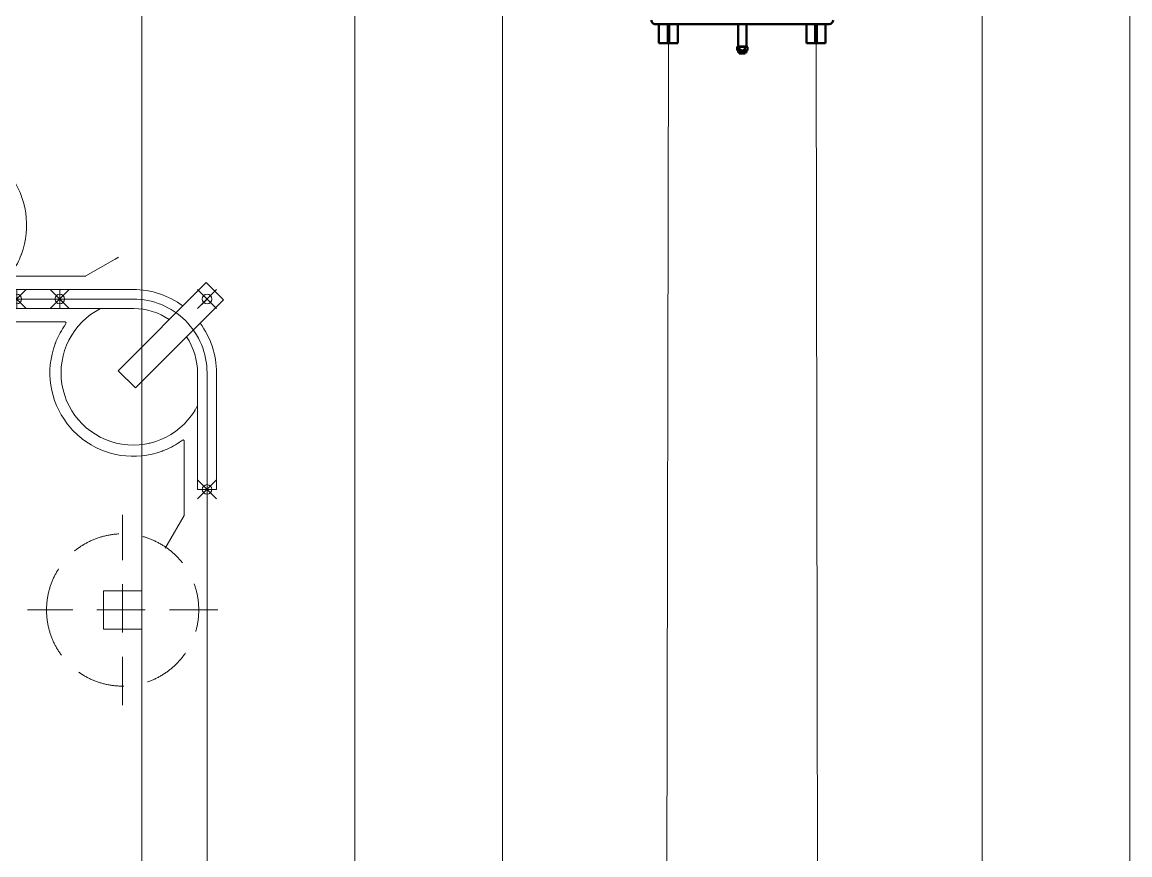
# Model space of a CAD drawing. Extents: x -3873 to 164127, y 7129 to 96529.
# Drawn here: x 75653 to 78564, y 66205 to 68392 of the extents above; entities that cross this region are included whole.
import ezdxf

# ---------------------------------------------------------------- set-up
doc = ezdxf.new("R2010")
doc.units = 0
doc.header["$PDMODE"] = 35
doc.header["$PDSIZE"] = 25
doc.linetypes.add('HIDDEN', pattern=[9.525, 6.35, -3.175])
doc.layers.get('0').update_dxf_attribs({"linetype": 'CONTINUOUS'})
doc.layers.add('LAYOUT Kromeka', color=1, linetype='CONTINUOUS', lineweight=5)
doc.layers.add('Visible (ISO)', color=7, linetype='CONTINUOUS', lineweight=50)

# ---------------------------------------------------------------- blocks, each defined once
blk = doc.blocks.new('general_wheeld_90_388b')
at = {"ltscale": 10}
for p, q in [((60.5, 568.5), (105.1, 645.8)), ((105.1, 645.8), (110.1, 654.5)), ((60.1, 567.2), (60.1, 374.1)), ((-25, 194), (-25, 500)), ((-25, 500), (25, 500)), ((25, 500), (25, 192.8)), ((115.7, 398.5), (116.7, 398.9)), ((116.7, 398.9), (117.6, 399.3)), ((60.1, 374.1), (60.1, 372.9)), ((72.1, 375.9), (64.2, 370.7)), ((72.9, 376.5), (72.1, 375.9)), ((327.4, 367.7), (328.1, 367.1)), ((328.9, 366.5), (328.1, 367.1)), ((366.5, 328.9), (367.1, 328.1)), ((367.1, 328.1), (367.7, 327.4)), ((-43.2, 2.1), (188.3, 233.6)), ((188.3, 233.6), (233.6, 188.3)), ((233.6, 188.3), (2.1, -43.2)), ((378.7, 151.2), (377.5, 151.6)), ((398.5, 115.7), (398.9, 116.7)), ((399.3, 117.7), (398.9, 116.7)), ((568.5, 60.5), (645.8, 105.1)), ((654.5, 110.1), (645.8, 105.1)), ((370.7, 64.2), (375.9, 72.1)), ((372.9, 60.1), (374.1, 60.1)), ((374.1, 60.1), (567.2, 60.1)), ((376.5, 72.9), (375.9, 72.1)), ((291, 32.6), (291.8, 31.5)), ((2.1, -43.2), (-43.2, 2.1)), ((14.1, 14.1), (-14.1, -14.1)), ((-9.8, 9.8), (9.8, -9.8)), ((500, 25), (195.2, 25)), ((500, -25), (500, 25)), ((194, -25), (500, -25))]:
    blk.add_line(p, q, dxfattribs=at)
blk.add_lwpolyline([(0, 500), (0, 194, 0.414214), (194, 0), (500, 0)], format="xyb", dxfattribs=at)
for centre, radius, start, end in [((62.7, 567.2), 2.65, 149.9994, 179.9994), ((194, 194), 219, 52.4767, 110.3988), ((194, 194), 189.6, 296.9566, 153.0435), ((194, 194), 219, 110.944, 123.5596), ((62.7, 372.9), 2.65, 179.9993, 303.8218), ((194, 194), 219, 38.0351, 51.9649), ((194, 194), 219, 339.6012, 37.5233), ((194, 194), 219, 180, 216.598), ((194, 194), 169, 180.4189, 214.0855), ((194, 194), 219, 326.4404, 339.056), ((372.9, 62.7), 2.65, 146.1781, 270.0002), ((567.2, 62.7), 2.65, 269.9998, 300.0008), ((194, 194), 169, 235.9145, 270.4211), ((194, 194), 219, 233.4021, 269.9842)]:
    blk.add_arc(centre, radius, start, end, dxfattribs=at)
at = {"color": 5, "ltscale": 10}
for p in [(0, 500), (0, 0), (500, 0)]:
    blk.add_point(p, dxfattribs=at)
blk = doc.blocks.new('chilling_column100')
at = {"color": 4, "linetype": 'HIDDEN', "ltscale": 20}
for p, q in [((0, -250), (0, 250)), ((-250, 0), (250, 0))]:
    blk.add_line(p, q, dxfattribs=at)
at = {"color": 1, "linetype": 'Continuous', "ltscale": 20}
for p, q in [((50, 50), (-50, 50)), ((-50, 50), (-50, -50)), ((50, -50), (50, 50)), ((-50, -50), (50, -50))]:
    blk.add_line(p, q, dxfattribs=at)
at = {"color": 4, "linetype": 'HIDDEN', "ltscale": 20}
blk.add_circle((0, 0), 200, dxfattribs=at)
blk = doc.blocks.new('388 gerdirme')
at = {"layer": 'Visible (ISO)', "color": 0}
for p, q in [((50826.6, 94710.7), (50876.6, 94710.7)), ((50826.6, 94687.7), (50826.6, 94710.7)), ((50876.6, 94263.2), (50876.6, 94720.2)), ((50826.6, 94687.7), (50832.6, 94687.7)), ((50826.6, 94687.7), (50826.6, 94683.7)), ((50832.6, 94683.7), (50826.6, 94683.7)), ((50826.6, 94660.7), (50826.6, 94683.7)), ((50832.6, 94687.7), (50848.5, 94687.7)), ((50832.6, 94683.7), (50848.5, 94683.7)), ((50848.5, 94687.7), (50853.4, 94687.7)), ((50853.4, 94683.7), (50848.5, 94683.7)), ((50853.4, 94687.7), (50876.6, 94687.7)), ((50853.4, 94683.7), (50876.6, 94683.7)), ((50876.6, 94660.7), (50826.6, 94660.7)), ((50799.6, 94499.7), (50799.6, 94483.7)), ((50801.6, 94499.7), (50799.6, 94499.7)), ((50801.6, 94480.4), (50801.6, 94502.9)), ((50807.1, 94502.9), (50801.6, 94502.9)), ((50807.1, 94502.9), (50808.6, 94505.5)), ((50807.1, 94480.4), (50807.1, 94502.9)), ((50816.1, 94505.5), (50808.6, 94505.5)), ((50816.1, 94498.6), (50808.6, 94498.6)), ((50817.6, 94502.9), (50816.1, 94505.5)), ((50817.6, 94480.4), (50817.6, 94502.9)), ((50817.6, 94502.3), (50876.6, 94502.3)), ((50801.6, 94483.7), (50799.6, 94483.7)), ((50807.1, 94480.4), (50801.6, 94480.4)), ((50807.1, 94480.4), (50808.6, 94477.9)), ((50816.1, 94484.7), (50808.6, 94484.7)), ((50816.1, 94477.8), (50808.6, 94477.8)), ((50817.6, 94480.4), (50816.1, 94477.9)), ((50817.6, 94481), (50876.6, 94481)), ((50826.6, 94322.7), (50876.6, 94322.7)), ((50826.6, 94299.7), (50826.6, 94322.7)), ((50832.6, 94299.7), (50826.6, 94299.7)), ((50826.6, 94295.7), (50826.6, 94299.7)), ((50826.6, 94295.7), (50832.6, 94295.7)), ((50826.6, 94272.7), (50826.6, 94295.7)), ((50832.6, 94299.7), (50848.5, 94299.7)), ((50832.6, 94295.7), (50848.5, 94295.7)), ((50853.4, 94299.7), (50848.5, 94299.7)), ((50848.5, 94295.7), (50853.4, 94295.7)), ((50853.4, 94299.7), (50876.6, 94299.7)), ((50853.4, 94295.7), (50876.6, 94295.7)), ((50876.6, 94272.7), (50826.6, 94272.7))]:
    blk.add_line(p, q, dxfattribs=at)
for centre, start, end in [((50886.6, 94720.2), 90, 180), ((50886.6, 94263.2), 180, 270)]:
    blk.add_arc(centre, 10, start, end, dxfattribs=at)
for points, weights in [([(50808.6, 94505.5), (50806.6, 94502.1), (50808.6, 94498.6)], [1, 1.15470053838, 1]), ([(50808.6, 94498.6), (50806.6, 94491.7), (50808.6, 94484.7)], [1, 1.15470053838, 1]), ([(50808.6, 94505.5), (50808.6, 94505.5), (50808.6, 94505.5)], [1.00071378724, 1.00035772079, 1]), ([(50816.1, 94505.5), (50816.1, 94505.5), (50816.1, 94505.5)], [1, 1.00035772079, 1.00071378724]), ([(50816.1, 94498.6), (50818.1, 94502.1), (50816.1, 94505.5)], [1, 1.15470053838, 1]), ([(50816.1, 94484.7), (50818.1, 94491.7), (50816.1, 94498.6)], [1, 1.15470053838, 1]), ([(50808.6, 94484.7), (50806.6, 94481.3), (50808.6, 94477.8)], [1, 1.15470053838, 1]), ([(50816.1, 94477.8), (50818.1, 94481.3), (50816.1, 94484.7)], [1, 1.15470053838, 1])]:
    blk.add_rational_spline(points, weights, degree=2, dxfattribs=at)

msp = doc.modelspace()

# ---------------------------------------------------------------- linework, layer by layer
at = {"layer": 'LAYOUT Kromeka', "color": 4, "ltscale": 20}
msp.add_line((75966.8, 69841.7), (75966.8, 39597.7), dxfattribs=at)
at = {"layer": 'LAYOUT Kromeka', "ltscale": 20}
for p, q in [((76526.6, 68909), (76526.6, 40530)), ((76914.6, 68909), (76914.6, 40530)), ((78175.6, 68909), (78175.6, 40530)), ((78563.6, 68909), (78563.6, 40530)), ((77351.1, 68336.5), (77302.6, 40530)), ((77739.1, 68336.5), (77787.6, 40530)), ((76138.6, 67164.4), (76138.6, 40530))]:
    msp.add_line(p, q, dxfattribs=at)

# ---------------------------------------------------------------- block references
at = {"layer": 'LAYOUT Kromeka', "linetype": 'Continuous', "rotation": 89.99999999999999}
msp.add_blockref('388 gerdirme', (172036.8, 17509.9), dxfattribs=at)
at = {"layer": 'LAYOUT Kromeka', "ltscale": 20, "xscale": -1}
for p, rotation in [((75251.5, 67664.4), 270), ((76138.6, 67664.4), 90)]:
    msp.add_blockref('general_wheeld_90_388b', p, dxfattribs=dict(at, rotation=rotation))
at = {"layer": 'LAYOUT Kromeka', "color": 4, "ltscale": 20, "xscale": -1}
msp.add_blockref('chilling_column100', (75916.8, 66847.7), dxfattribs=at)

doc.saveas('drawing.dxf')
